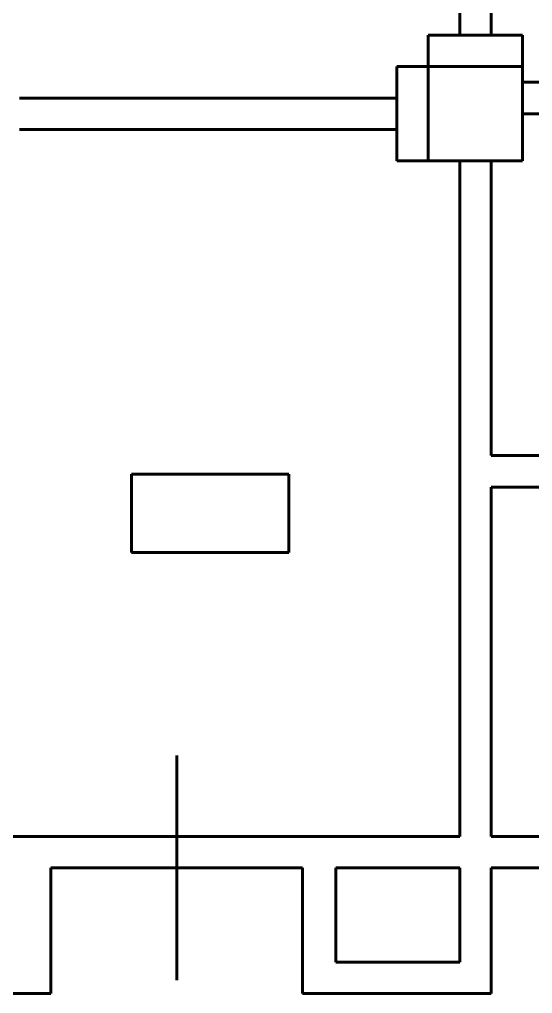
# Model space of a CAD drawing. Extents: x 0 to 297, y 0 to 292.
# Drawn here: x 218.34 to 226.5, y 94.54 to 110.04 of the extents above; entities that cross this region are included whole.
import ezdxf

# ---------------------------------------------------------------- set-up
doc = ezdxf.new("R2010")
doc.units = 0
doc.header["$MEASUREMENT"] = 0
doc.linetypes.add('K5LT_BASIC', pattern=[0])
doc.layers.add('Системный слой', color=7, linetype='Continuous')

# ---------------------------------------------------------------- blocks, each defined once
blk = doc.blocks.new('*U')
at = {"layer": 'Системный слой', "linetype": 'K5LT_BASIC', "lineweight": 60}
for p, q in [((226.338, 109.786), (224.838, 109.786)), ((224.838, 109.786), (224.838, 107.786)), ((226.338, 107.786), (226.338, 109.786)), ((224.838, 107.786), (226.338, 107.786)), ((222.621, 102.801), (220.121, 102.801)), ((220.121, 102.801), (220.121, 101.551)), ((222.621, 101.551), (222.621, 102.801)), ((220.121, 101.551), (222.621, 101.551))]:
    blk.add_line(p, q, dxfattribs=at)

msp = doc.modelspace()

# ---------------------------------------------------------------- linework, layer by layer
at = {"layer": 'Системный слой', "linetype": 'K5LT_BASIC', "lineweight": 60}
for p, q in [((225.338, 109.786), (225.338, 115.286)), ((225.838, 115.286), (225.838, 109.786)), ((224.838, 109.786), (226.338, 109.786)), ((224.838, 109.786), (224.838, 107.786)), ((226.338, 109.786), (225.338, 109.786)), ((226.337, 109.286), (226.338, 109.786)), ((226.338, 109.786), (226.338, 107.786)), ((226.338, 107.786), (226.338, 109.786)), ((224.338, 109.286), (224.338, 107.786)), ((224.338, 109.286), (226.338, 109.286)), ((226.338, 109.286), (226.338, 107.786)), ((226.337, 109.036), (240.337, 109.036)), ((218.338, 108.786), (224.338, 108.786)), ((226.338, 108.536), (234.171, 108.536)), ((224.338, 108.286), (218.338, 108.286)), ((224.338, 107.786), (226.338, 107.786)), ((226.338, 107.786), (224.838, 107.786)), ((225.588, 107.786), (224.838, 107.786)), ((225.338, 97.036), (225.338, 107.786)), ((225.838, 103.095), (225.838, 107.786)), ((225.838, 103.095), (234.171, 103.095)), ((225.838, 97.036), (225.838, 102.595)), ((225.838, 102.595), (234.171, 102.595)), ((220.838, 98.321), (220.838, 94.75)), ((218.838, 97.036), (217.588, 97.036)), ((218.838, 97.036), (225.338, 97.036)), ((225.838, 97.036), (234.171, 97.036)), ((218.838, 96.536), (218.838, 94.536)), ((222.838, 96.536), (218.838, 96.536)), ((222.838, 96.536), (222.838, 94.536)), ((223.368, 95.036), (223.368, 96.536)), ((225.338, 96.536), (223.368, 96.536)), ((225.338, 95.036), (225.338, 96.536)), ((225.838, 96.536), (225.838, 94.536)), ((229.838, 96.536), (225.838, 96.536)), ((223.368, 95.036), (225.338, 95.036)), ((225.338, 95.036), (223.368, 95.036)), ((214.837, 94.536), (218.838, 94.536)), ((225.838, 94.536), (222.838, 94.536))]:
    msp.add_line(p, q, dxfattribs=at)

# ---------------------------------------------------------------- block references
at = {"layer": 'Системный слой'}
msp.add_blockref('*U', (0, 0), dxfattribs=at)
msp.add_blockref('*U', (0, 0), dxfattribs=at)
msp.add_blockref('*U', (0, 0), dxfattribs=at)
msp.add_blockref('*U', (0, 0), dxfattribs=at)
msp.add_blockref('*U', (0, 0), dxfattribs=at)
msp.add_blockref('*U', (0, 0), dxfattribs=at)
msp.add_blockref('*U', (0, 0), dxfattribs=at)
msp.add_blockref('*U', (0, 0), dxfattribs=at)
msp.add_blockref('*U', (0, 0), dxfattribs=at)
msp.add_blockref('*U', (0, 0), dxfattribs=at)
msp.add_blockref('*U', (0, 0), dxfattribs=at)
msp.add_blockref('*U', (0, 0), dxfattribs=at)
msp.add_blockref('*U', (0, 0), dxfattribs=at)
msp.add_blockref('*U', (0, 0), dxfattribs=at)
msp.add_blockref('*U', (0, 0), dxfattribs=at)
msp.add_blockref('*U', (0, 0), dxfattribs=at)
msp.add_blockref('*U', (0, 0), dxfattribs=at)
msp.add_blockref('*U', (0, 0), dxfattribs=at)
msp.add_blockref('*U', (0, 0), dxfattribs=at)
msp.add_blockref('*U', (0, 0), dxfattribs=at)
msp.add_blockref('*U', (0, 0), dxfattribs=at)
msp.add_blockref('*U', (0, 0), dxfattribs=at)
msp.add_blockref('*U', (0, 0), dxfattribs=at)
msp.add_blockref('*U', (0, 0), dxfattribs=at)
msp.add_blockref('*U', (0, 0), dxfattribs=at)
msp.add_blockref('*U', (0, 0), dxfattribs=at)
msp.add_blockref('*U', (0, 0), dxfattribs=at)
msp.add_blockref('*U', (0, 0), dxfattribs=at)
msp.add_blockref('*U', (0, 0), dxfattribs=at)
msp.add_blockref('*U', (0, 0), dxfattribs=at)
msp.add_blockref('*U', (0, 0), dxfattribs=at)
msp.add_blockref('*U', (0, 0), dxfattribs=at)
msp.add_blockref('*U', (0, 0), dxfattribs=at)
msp.add_blockref('*U', (0, 0), dxfattribs=at)
msp.add_blockref('*U', (0, 0), dxfattribs=at)
msp.add_blockref('*U', (0, 0), dxfattribs=at)
msp.add_blockref('*U', (0, 0), dxfattribs=at)
msp.add_blockref('*U', (0, 0), dxfattribs=at)
msp.add_blockref('*U', (0, 0), dxfattribs=at)
msp.add_blockref('*U', (0, 0), dxfattribs=at)
msp.add_blockref('*U', (0, 0), dxfattribs=at)
msp.add_blockref('*U', (0, 0), dxfattribs=at)
msp.add_blockref('*U', (0, 0), dxfattribs=at)
msp.add_blockref('*U', (0, 0), dxfattribs=at)
msp.add_blockref('*U', (0, 0), dxfattribs=at)
msp.add_blockref('*U', (0, 0), dxfattribs=at)
msp.add_blockref('*U', (0, 0), dxfattribs=at)
msp.add_blockref('*U', (0, 0), dxfattribs=at)
msp.add_blockref('*U', (0, 0), dxfattribs=at)
msp.add_blockref('*U', (0, 0), dxfattribs=at)
msp.add_blockref('*U', (0, 0), dxfattribs=at)
msp.add_blockref('*U', (0, 0), dxfattribs=at)
msp.add_blockref('*U', (0, 0), dxfattribs=at)
msp.add_blockref('*U', (0, 0), dxfattribs=at)
msp.add_blockref('*U', (0, 0), dxfattribs=at)
msp.add_blockref('*U', (0, 0), dxfattribs=at)
msp.add_blockref('*U', (0, 0), dxfattribs=at)
msp.add_blockref('*U', (0, 0), dxfattribs=at)
msp.add_blockref('*U', (0, 0), dxfattribs=at)
msp.add_blockref('*U', (0, 0), dxfattribs=at)
msp.add_blockref('*U', (0, 0), dxfattribs=at)
msp.add_blockref('*U', (0, 0), dxfattribs=at)
msp.add_blockref('*U', (0, 0), dxfattribs=at)
msp.add_blockref('*U', (0, 0), dxfattribs=at)
msp.add_blockref('*U', (0, 0), dxfattribs=at)
msp.add_blockref('*U', (0, 0), dxfattribs=at)
msp.add_blockref('*U', (0, 0), dxfattribs=at)
msp.add_blockref('*U', (0, 0), dxfattribs=at)
msp.add_blockref('*U', (0, 0), dxfattribs=at)
msp.add_blockref('*U', (0, 0), dxfattribs=at)
msp.add_blockref('*U', (0, 0), dxfattribs=at)
msp.add_blockref('*U', (0, 0), dxfattribs=at)
msp.add_blockref('*U', (0, 0), dxfattribs=at)
msp.add_blockref('*U', (0, 0), dxfattribs=at)
msp.add_blockref('*U', (0, 0), dxfattribs=at)
msp.add_blockref('*U', (0, 0), dxfattribs=at)
msp.add_blockref('*U', (0, 0), dxfattribs=at)
msp.add_blockref('*U', (0, 0), dxfattribs=at)
msp.add_blockref('*U', (0, 0), dxfattribs=at)
msp.add_blockref('*U', (0, 0), dxfattribs=at)
msp.add_blockref('*U', (0, 0), dxfattribs=at)
msp.add_blockref('*U', (0, 0), dxfattribs=at)
msp.add_blockref('*U', (0, 0), dxfattribs=at)
msp.add_blockref('*U', (0, 0), dxfattribs=at)
msp.add_blockref('*U', (0, 0), dxfattribs=at)
msp.add_blockref('*U', (0, 0), dxfattribs=at)
msp.add_blockref('*U', (0, 0), dxfattribs=at)
msp.add_blockref('*U', (0, 0), dxfattribs=at)
msp.add_blockref('*U', (0, 0), dxfattribs=at)
msp.add_blockref('*U', (0, 0), dxfattribs=at)
msp.add_blockref('*U', (0, 0), dxfattribs=at)
msp.add_blockref('*U', (0, 0), dxfattribs=at)
msp.add_blockref('*U', (0, 0), dxfattribs=at)
msp.add_blockref('*U', (0, 0), dxfattribs=at)
msp.add_blockref('*U', (0, 0), dxfattribs=at)
msp.add_blockref('*U', (0, 0), dxfattribs=at)
msp.add_blockref('*U', (0, 0), dxfattribs=at)
msp.add_blockref('*U', (0, 0), dxfattribs=at)
msp.add_blockref('*U', (0, 0), dxfattribs=at)
msp.add_blockref('*U', (0, 0), dxfattribs=at)
msp.add_blockref('*U', (0, 0), dxfattribs=at)
msp.add_blockref('*U', (0, 0), dxfattribs=at)
msp.add_blockref('*U', (0, 0), dxfattribs=at)
msp.add_blockref('*U', (0, 0), dxfattribs=at)
msp.add_blockref('*U', (0, 0), dxfattribs=at)
msp.add_blockref('*U', (0, 0), dxfattribs=at)
msp.add_blockref('*U', (0, 0), dxfattribs=at)
msp.add_blockref('*U', (0, 0), dxfattribs=at)
msp.add_blockref('*U', (0, 0), dxfattribs=at)
msp.add_blockref('*U', (0, 0), dxfattribs=at)
msp.add_blockref('*U', (0, 0), dxfattribs=at)
msp.add_blockref('*U', (0, 0), dxfattribs=at)
msp.add_blockref('*U', (0, 0), dxfattribs=at)
msp.add_blockref('*U', (0, 0), dxfattribs=at)
msp.add_blockref('*U', (0, 0), dxfattribs=at)
msp.add_blockref('*U', (0, 0), dxfattribs=at)
msp.add_blockref('*U', (0, 0), dxfattribs=at)
msp.add_blockref('*U', (0, 0), dxfattribs=at)
msp.add_blockref('*U', (0, 0), dxfattribs=at)
msp.add_blockref('*U', (0, 0), dxfattribs=at)
msp.add_blockref('*U', (0, 0), dxfattribs=at)
msp.add_blockref('*U', (0, 0), dxfattribs=at)
msp.add_blockref('*U', (0, 0), dxfattribs=at)
msp.add_blockref('*U', (0, 0), dxfattribs=at)
msp.add_blockref('*U', (0, 0), dxfattribs=at)
msp.add_blockref('*U', (0, 0), dxfattribs=at)
msp.add_blockref('*U', (0, 0), dxfattribs=at)
msp.add_blockref('*U', (0, 0), dxfattribs=at)
msp.add_blockref('*U', (0, 0), dxfattribs=at)
msp.add_blockref('*U', (0, 0), dxfattribs=at)
msp.add_blockref('*U', (0, 0), dxfattribs=at)
msp.add_blockref('*U', (0, 0), dxfattribs=at)
msp.add_blockref('*U', (0, 0), dxfattribs=at)
msp.add_blockref('*U', (0, 0), dxfattribs=at)
msp.add_blockref('*U', (0, 0), dxfattribs=at)
msp.add_blockref('*U', (0, 0), dxfattribs=at)
msp.add_blockref('*U', (0, 0), dxfattribs=at)
msp.add_blockref('*U', (0, 0), dxfattribs=at)
msp.add_blockref('*U', (0, 0), dxfattribs=at)
msp.add_blockref('*U', (0, 0), dxfattribs=at)
msp.add_blockref('*U', (0, 0), dxfattribs=at)
msp.add_blockref('*U', (0, 0), dxfattribs=at)
msp.add_blockref('*U', (0, 0), dxfattribs=at)
msp.add_blockref('*U', (0, 0), dxfattribs=at)
msp.add_blockref('*U', (0, 0), dxfattribs=at)
msp.add_blockref('*U', (0, 0), dxfattribs=at)
msp.add_blockref('*U', (0, 0), dxfattribs=at)
msp.add_blockref('*U', (0, 0), dxfattribs=at)
msp.add_blockref('*U', (0, 0), dxfattribs=at)
msp.add_blockref('*U', (0, 0), dxfattribs=at)
msp.add_blockref('*U', (0, 0), dxfattribs=at)
msp.add_blockref('*U', (0, 0), dxfattribs=at)
msp.add_blockref('*U', (0, 0), dxfattribs=at)
msp.add_blockref('*U', (0, 0), dxfattribs=at)
msp.add_blockref('*U', (0, 0), dxfattribs=at)
msp.add_blockref('*U', (0, 0), dxfattribs=at)
msp.add_blockref('*U', (0, 0), dxfattribs=at)
msp.add_blockref('*U', (0, 0), dxfattribs=at)
msp.add_blockref('*U', (0, 0), dxfattribs=at)
msp.add_blockref('*U', (0, 0), dxfattribs=at)
msp.add_blockref('*U', (0, 0), dxfattribs=at)
msp.add_blockref('*U', (0, 0), dxfattribs=at)
msp.add_blockref('*U', (0, 0), dxfattribs=at)
msp.add_blockref('*U', (0, 0), dxfattribs=at)
msp.add_blockref('*U', (0, 0), dxfattribs=at)
msp.add_blockref('*U', (0, 0), dxfattribs=at)
msp.add_blockref('*U', (0, 0), dxfattribs=at)
msp.add_blockref('*U', (0, 0), dxfattribs=at)
msp.add_blockref('*U', (0, 0), dxfattribs=at)
msp.add_blockref('*U', (0, 0), dxfattribs=at)
msp.add_blockref('*U', (0, 0), dxfattribs=at)
msp.add_blockref('*U', (0, 0), dxfattribs=at)
msp.add_blockref('*U', (0, 0), dxfattribs=at)
msp.add_blockref('*U', (0, 0), dxfattribs=at)
msp.add_blockref('*U', (0, 0), dxfattribs=at)
msp.add_blockref('*U', (0, 0), dxfattribs=at)
msp.add_blockref('*U', (0, 0), dxfattribs=at)
msp.add_blockref('*U', (0, 0), dxfattribs=at)
msp.add_blockref('*U', (0, 0), dxfattribs=at)
msp.add_blockref('*U', (0, 0), dxfattribs=at)
msp.add_blockref('*U', (0, 0), dxfattribs=at)
msp.add_blockref('*U', (0, 0), dxfattribs=at)
msp.add_blockref('*U', (0, 0), dxfattribs=at)
msp.add_blockref('*U', (0, 0), dxfattribs=at)
msp.add_blockref('*U', (0, 0), dxfattribs=at)
msp.add_blockref('*U', (0, 0), dxfattribs=at)
msp.add_blockref('*U', (0, 0), dxfattribs=at)
msp.add_blockref('*U', (0, 0), dxfattribs=at)
msp.add_blockref('*U', (0, 0), dxfattribs=at)
msp.add_blockref('*U', (0, 0), dxfattribs=at)
msp.add_blockref('*U', (0, 0), dxfattribs=at)
msp.add_blockref('*U', (0, 0), dxfattribs=at)
msp.add_blockref('*U', (0, 0), dxfattribs=at)
msp.add_blockref('*U', (0, 0), dxfattribs=at)
msp.add_blockref('*U', (0, 0), dxfattribs=at)
msp.add_blockref('*U', (0, 0), dxfattribs=at)
msp.add_blockref('*U', (0, 0), dxfattribs=at)
msp.add_blockref('*U', (0, 0), dxfattribs=at)
msp.add_blockref('*U', (0, 0), dxfattribs=at)
msp.add_blockref('*U', (0, 0), dxfattribs=at)
msp.add_blockref('*U', (0, 0), dxfattribs=at)
msp.add_blockref('*U', (0, 0), dxfattribs=at)
msp.add_blockref('*U', (0, 0), dxfattribs=at)
msp.add_blockref('*U', (0, 0), dxfattribs=at)
msp.add_blockref('*U', (0, 0), dxfattribs=at)
msp.add_blockref('*U', (0, 0), dxfattribs=at)
msp.add_blockref('*U', (0, 0), dxfattribs=at)
msp.add_blockref('*U', (0, 0), dxfattribs=at)
msp.add_blockref('*U', (0, 0), dxfattribs=at)
msp.add_blockref('*U', (0, 0), dxfattribs=at)
msp.add_blockref('*U', (0, 0), dxfattribs=at)
msp.add_blockref('*U', (0, 0), dxfattribs=at)
msp.add_blockref('*U', (0, 0), dxfattribs=at)
msp.add_blockref('*U', (0, 0), dxfattribs=at)
msp.add_blockref('*U', (0, 0), dxfattribs=at)
msp.add_blockref('*U', (0, 0), dxfattribs=at)
msp.add_blockref('*U', (0, 0), dxfattribs=at)
msp.add_blockref('*U', (0, 0), dxfattribs=at)
msp.add_blockref('*U', (0, 0), dxfattribs=at)
msp.add_blockref('*U', (0, 0), dxfattribs=at)
msp.add_blockref('*U', (0, 0), dxfattribs=at)
msp.add_blockref('*U', (0, 0), dxfattribs=at)
msp.add_blockref('*U', (0, 0), dxfattribs=at)
msp.add_blockref('*U', (0, 0), dxfattribs=at)
msp.add_blockref('*U', (0, 0), dxfattribs=at)
msp.add_blockref('*U', (0, 0), dxfattribs=at)
msp.add_blockref('*U', (0, 0), dxfattribs=at)
msp.add_blockref('*U', (0, 0), dxfattribs=at)
msp.add_blockref('*U', (0, 0), dxfattribs=at)
msp.add_blockref('*U', (0, 0), dxfattribs=at)
msp.add_blockref('*U', (0, 0), dxfattribs=at)
msp.add_blockref('*U', (0, 0), dxfattribs=at)
msp.add_blockref('*U', (0, 0), dxfattribs=at)
msp.add_blockref('*U', (0, 0), dxfattribs=at)
msp.add_blockref('*U', (0, 0), dxfattribs=at)
msp.add_blockref('*U', (0, 0), dxfattribs=at)
msp.add_blockref('*U', (0, 0), dxfattribs=at)
msp.add_blockref('*U', (0, 0), dxfattribs=at)
msp.add_blockref('*U', (0, 0), dxfattribs=at)
msp.add_blockref('*U', (0, 0), dxfattribs=at)
msp.add_blockref('*U', (0, 0), dxfattribs=at)
msp.add_blockref('*U', (0, 0), dxfattribs=at)
msp.add_blockref('*U', (0, 0), dxfattribs=at)
msp.add_blockref('*U', (0, 0), dxfattribs=at)
msp.add_blockref('*U', (0, 0), dxfattribs=at)
msp.add_blockref('*U', (0, 0), dxfattribs=at)
msp.add_blockref('*U', (0, 0), dxfattribs=at)
msp.add_blockref('*U', (0, 0), dxfattribs=at)
msp.add_blockref('*U', (0, 0), dxfattribs=at)
msp.add_blockref('*U', (0, 0), dxfattribs=at)
msp.add_blockref('*U', (0, 0), dxfattribs=at)
msp.add_blockref('*U', (0, 0), dxfattribs=at)
msp.add_blockref('*U', (0, 0), dxfattribs=at)
msp.add_blockref('*U', (0, 0), dxfattribs=at)
msp.add_blockref('*U', (0, 0), dxfattribs=at)
msp.add_blockref('*U', (0, 0), dxfattribs=at)
msp.add_blockref('*U', (0, 0), dxfattribs=at)
msp.add_blockref('*U', (0, 0), dxfattribs=at)
msp.add_blockref('*U', (0, 0), dxfattribs=at)
msp.add_blockref('*U', (0, 0), dxfattribs=at)
msp.add_blockref('*U', (0, 0), dxfattribs=at)
msp.add_blockref('*U', (0, 0), dxfattribs=at)
msp.add_blockref('*U', (0, 0), dxfattribs=at)
msp.add_blockref('*U', (0, 0), dxfattribs=at)
msp.add_blockref('*U', (0, 0), dxfattribs=at)
msp.add_blockref('*U', (0, 0), dxfattribs=at)
msp.add_blockref('*U', (0, 0), dxfattribs=at)
msp.add_blockref('*U', (0, 0), dxfattribs=at)
msp.add_blockref('*U', (0, 0), dxfattribs=at)
msp.add_blockref('*U', (0, 0), dxfattribs=at)
msp.add_blockref('*U', (0, 0), dxfattribs=at)
msp.add_blockref('*U', (0, 0), dxfattribs=at)
msp.add_blockref('*U', (0, 0), dxfattribs=at)
msp.add_blockref('*U', (0, 0), dxfattribs=at)
msp.add_blockref('*U', (0, 0), dxfattribs=at)
msp.add_blockref('*U', (0, 0), dxfattribs=at)
msp.add_blockref('*U', (0, 0), dxfattribs=at)
msp.add_blockref('*U', (0, 0), dxfattribs=at)
msp.add_blockref('*U', (0, 0), dxfattribs=at)
msp.add_blockref('*U', (0, 0), dxfattribs=at)
msp.add_blockref('*U', (0, 0), dxfattribs=at)
msp.add_blockref('*U', (0, 0), dxfattribs=at)
msp.add_blockref('*U', (0, 0), dxfattribs=at)
msp.add_blockref('*U', (0, 0), dxfattribs=at)
msp.add_blockref('*U', (0, 0), dxfattribs=at)
msp.add_blockref('*U', (0, 0), dxfattribs=at)
msp.add_blockref('*U', (0, 0), dxfattribs=at)
msp.add_blockref('*U', (0, 0), dxfattribs=at)
msp.add_blockref('*U', (0, 0), dxfattribs=at)
msp.add_blockref('*U', (0, 0), dxfattribs=at)
msp.add_blockref('*U', (0, 0), dxfattribs=at)
msp.add_blockref('*U', (0, 0), dxfattribs=at)
msp.add_blockref('*U', (0, 0), dxfattribs=at)
msp.add_blockref('*U', (0, 0), dxfattribs=at)
msp.add_blockref('*U', (0, 0), dxfattribs=at)
msp.add_blockref('*U', (0, 0), dxfattribs=at)
msp.add_blockref('*U', (0, 0), dxfattribs=at)
msp.add_blockref('*U', (0, 0), dxfattribs=at)
msp.add_blockref('*U', (0, 0), dxfattribs=at)
msp.add_blockref('*U', (0, 0), dxfattribs=at)
msp.add_blockref('*U', (0, 0), dxfattribs=at)
msp.add_blockref('*U', (0, 0), dxfattribs=at)
msp.add_blockref('*U', (0, 0), dxfattribs=at)
msp.add_blockref('*U', (0, 0), dxfattribs=at)
msp.add_blockref('*U', (0, 0), dxfattribs=at)
msp.add_blockref('*U', (0, 0), dxfattribs=at)
msp.add_blockref('*U', (0, 0), dxfattribs=at)
msp.add_blockref('*U', (0, 0), dxfattribs=at)
msp.add_blockref('*U', (0, 0), dxfattribs=at)
msp.add_blockref('*U', (0, 0), dxfattribs=at)
msp.add_blockref('*U', (0, 0), dxfattribs=at)
msp.add_blockref('*U', (0, 0), dxfattribs=at)
msp.add_blockref('*U', (0, 0), dxfattribs=at)
msp.add_blockref('*U', (0, 0), dxfattribs=at)
msp.add_blockref('*U', (0, 0), dxfattribs=at)
msp.add_blockref('*U', (0, 0), dxfattribs=at)
msp.add_blockref('*U', (0, 0), dxfattribs=at)
msp.add_blockref('*U', (0, 0), dxfattribs=at)
msp.add_blockref('*U', (0, 0), dxfattribs=at)
msp.add_blockref('*U', (0, 0), dxfattribs=at)
msp.add_blockref('*U', (0, 0), dxfattribs=at)
msp.add_blockref('*U', (0, 0), dxfattribs=at)
msp.add_blockref('*U', (0, 0), dxfattribs=at)
msp.add_blockref('*U', (0, 0), dxfattribs=at)
msp.add_blockref('*U', (0, 0), dxfattribs=at)
msp.add_blockref('*U', (0, 0), dxfattribs=at)
msp.add_blockref('*U', (0, 0), dxfattribs=at)
msp.add_blockref('*U', (0, 0), dxfattribs=at)
msp.add_blockref('*U', (0, 0), dxfattribs=at)
msp.add_blockref('*U', (0, 0), dxfattribs=at)
msp.add_blockref('*U', (0, 0), dxfattribs=at)
msp.add_blockref('*U', (0, 0), dxfattribs=at)
msp.add_blockref('*U', (0, 0), dxfattribs=at)
msp.add_blockref('*U', (0, 0), dxfattribs=at)
msp.add_blockref('*U', (0, 0), dxfattribs=at)
msp.add_blockref('*U', (0, 0), dxfattribs=at)
msp.add_blockref('*U', (0, 0), dxfattribs=at)
msp.add_blockref('*U', (0, 0), dxfattribs=at)
msp.add_blockref('*U', (0, 0), dxfattribs=at)
msp.add_blockref('*U', (0, 0), dxfattribs=at)
msp.add_blockref('*U', (0, 0), dxfattribs=at)
msp.add_blockref('*U', (0, 0), dxfattribs=at)
msp.add_blockref('*U', (0, 0), dxfattribs=at)
msp.add_blockref('*U', (0, 0), dxfattribs=at)
msp.add_blockref('*U', (0, 0), dxfattribs=at)
msp.add_blockref('*U', (0, 0), dxfattribs=at)
msp.add_blockref('*U', (0, 0), dxfattribs=at)
msp.add_blockref('*U', (0, 0), dxfattribs=at)
msp.add_blockref('*U', (0, 0), dxfattribs=at)
msp.add_blockref('*U', (0, 0), dxfattribs=at)
msp.add_blockref('*U', (0, 0), dxfattribs=at)
msp.add_blockref('*U', (0, 0), dxfattribs=at)
msp.add_blockref('*U', (0, 0), dxfattribs=at)
msp.add_blockref('*U', (0, 0), dxfattribs=at)
msp.add_blockref('*U', (0, 0), dxfattribs=at)
msp.add_blockref('*U', (0, 0), dxfattribs=at)
msp.add_blockref('*U', (0, 0), dxfattribs=at)
msp.add_blockref('*U', (0, 0), dxfattribs=at)
msp.add_blockref('*U', (0, 0), dxfattribs=at)
msp.add_blockref('*U', (0, 0), dxfattribs=at)
msp.add_blockref('*U', (0, 0), dxfattribs=at)
msp.add_blockref('*U', (0, 0), dxfattribs=at)
msp.add_blockref('*U', (0, 0), dxfattribs=at)
msp.add_blockref('*U', (0, 0), dxfattribs=at)
msp.add_blockref('*U', (0, 0), dxfattribs=at)
msp.add_blockref('*U', (0, 0), dxfattribs=at)
msp.add_blockref('*U', (0, 0), dxfattribs=at)
msp.add_blockref('*U', (0, 0), dxfattribs=at)
msp.add_blockref('*U', (0, 0), dxfattribs=at)
msp.add_blockref('*U', (0, 0), dxfattribs=at)
msp.add_blockref('*U', (0, 0), dxfattribs=at)
msp.add_blockref('*U', (0, 0), dxfattribs=at)
msp.add_blockref('*U', (0, 0), dxfattribs=at)
msp.add_blockref('*U', (0, 0), dxfattribs=at)
msp.add_blockref('*U', (0, 0), dxfattribs=at)
msp.add_blockref('*U', (0, 0), dxfattribs=at)
msp.add_blockref('*U', (0, 0), dxfattribs=at)
msp.add_blockref('*U', (0, 0), dxfattribs=at)
msp.add_blockref('*U', (0, 0), dxfattribs=at)
msp.add_blockref('*U', (0, 0), dxfattribs=at)
msp.add_blockref('*U', (0, 0), dxfattribs=at)
msp.add_blockref('*U', (0, 0), dxfattribs=at)
msp.add_blockref('*U', (0, 0), dxfattribs=at)
msp.add_blockref('*U', (0, 0), dxfattribs=at)
msp.add_blockref('*U', (0, 0), dxfattribs=at)
msp.add_blockref('*U', (0, 0), dxfattribs=at)
msp.add_blockref('*U', (0, 0), dxfattribs=at)
msp.add_blockref('*U', (0, 0), dxfattribs=at)
msp.add_blockref('*U', (0, 0), dxfattribs=at)
msp.add_blockref('*U', (0, 0), dxfattribs=at)
msp.add_blockref('*U', (0, 0), dxfattribs=at)
msp.add_blockref('*U', (0, 0), dxfattribs=at)
msp.add_blockref('*U', (0, 0), dxfattribs=at)
msp.add_blockref('*U', (0, 0), dxfattribs=at)
msp.add_blockref('*U', (0, 0), dxfattribs=at)
msp.add_blockref('*U', (0, 0), dxfattribs=at)
msp.add_blockref('*U', (0, 0), dxfattribs=at)
msp.add_blockref('*U', (0, 0), dxfattribs=at)
msp.add_blockref('*U', (0, 0), dxfattribs=at)
msp.add_blockref('*U', (0, 0), dxfattribs=at)
msp.add_blockref('*U', (0, 0), dxfattribs=at)
msp.add_blockref('*U', (0, 0), dxfattribs=at)
msp.add_blockref('*U', (0, 0), dxfattribs=at)
msp.add_blockref('*U', (0, 0), dxfattribs=at)
msp.add_blockref('*U', (0, 0), dxfattribs=at)
msp.add_blockref('*U', (0, 0), dxfattribs=at)
msp.add_blockref('*U', (0, 0), dxfattribs=at)
msp.add_blockref('*U', (0, 0), dxfattribs=at)
msp.add_blockref('*U', (0, 0), dxfattribs=at)
msp.add_blockref('*U', (0, 0), dxfattribs=at)
msp.add_blockref('*U', (0, 0), dxfattribs=at)
msp.add_blockref('*U', (0, 0), dxfattribs=at)
msp.add_blockref('*U', (0, 0), dxfattribs=at)
msp.add_blockref('*U', (0, 0), dxfattribs=at)
msp.add_blockref('*U', (0, 0), dxfattribs=at)
msp.add_blockref('*U', (0, 0), dxfattribs=at)
msp.add_blockref('*U', (0, 0), dxfattribs=at)
msp.add_blockref('*U', (0, 0), dxfattribs=at)
msp.add_blockref('*U', (0, 0), dxfattribs=at)
msp.add_blockref('*U', (0, 0), dxfattribs=at)
msp.add_blockref('*U', (0, 0), dxfattribs=at)

doc.saveas('drawing.dxf')
